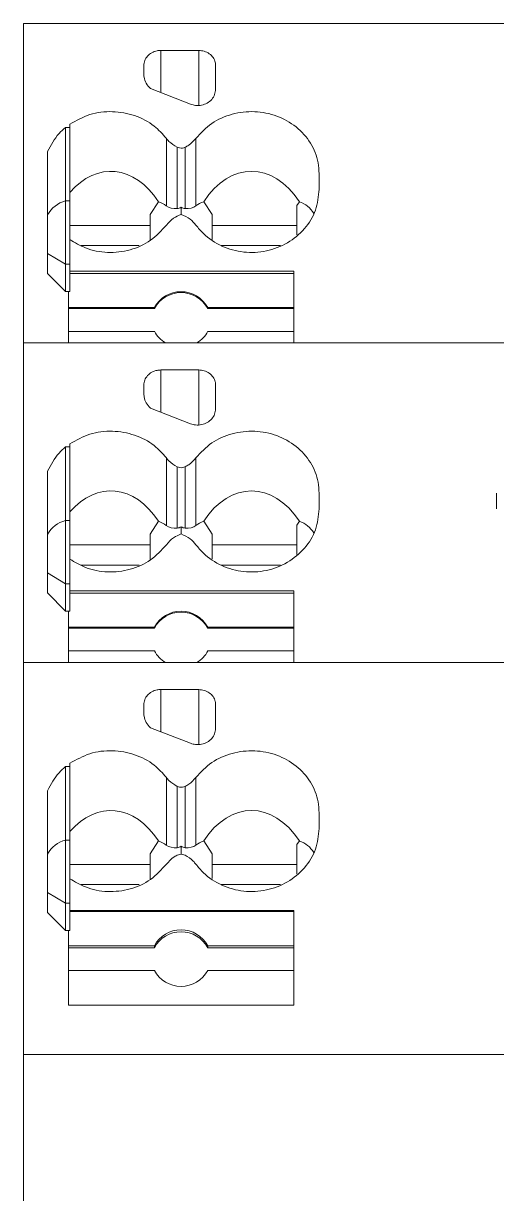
# Model space of a CAD drawing. Header units: millimetres. Extents: x 91 to 341, y 63 to 263.
# Drawn here: x 139.23 to 147.63, y 208.37 to 229.14 of the extents above; entities that cross this region are included whole.
import ezdxf

# ---------------------------------------------------------------- set-up
doc = ezdxf.new("R2010")
doc.units = ezdxf.units.MM

msp = doc.modelspace()

# ---------------------------------------------------------------- linework, layer by layer
at = {"color": 7, "linetype": 'Continuous', "lineweight": 15}
for p, q in [((160.927, 229.14), (139.227, 229.14)), ((139.227, 229.14), (139.227, 223.469)), ((142.339, 228.661), (141.666, 228.661)), ((141.365, 228.391), (141.365, 228.251)), ((142.64, 227.972), (142.64, 228.391)), ((142.195, 227.707), (141.481, 227.983)), ((140.052, 227.295), (139.977, 227.295)), ((139.977, 227.295), (139.977, 225.989)), ((140.052, 227.295), (140.052, 227.351)), ((140.052, 226.045), (140.052, 227.295)), ((141.765, 227.1), (141.765, 225.901)), ((142.29, 225.901), (142.29, 227.1)), ((139.656, 224.704), (139.656, 226.865)), ((141.956, 225.853), (141.956, 226.943)), ((142.098, 226.943), (142.098, 225.853)), ((144.477, 226.195), (144.477, 226.472)), ((139.977, 225.989), (140.052, 225.989)), ((139.977, 225.989), (139.977, 224.867)), ((140.052, 225.901), (140.052, 226.045)), ((141.626, 225.975), (141.477, 225.747)), ((142.429, 225.975), (142.577, 225.747)), ((144.082, 225.908), (144.126, 225.975)), ((140.052, 225.304), (140.052, 225.901)), ((141.477, 225.288), (141.477, 225.747)), ((142.027, 225.879), (142.027, 225.75)), ((142.577, 225.306), (142.577, 225.747)), ((144.082, 225.908), (144.082, 225.387)), ((141.477, 225.556), (140.052, 225.556)), ((142.577, 225.556), (144.082, 225.556)), ((140.052, 224.741), (140.052, 225.304)), ((141.285, 225.199), (140.251, 225.199)), ((143.789, 225.199), (142.738, 225.199)), ((139.656, 225.058), (139.977, 224.867)), ((139.977, 224.867), (140.052, 224.867)), ((140.052, 224.741), (144.027, 224.741)), ((140.052, 224.702), (140.052, 224.741)), ((144.027, 224.741), (144.027, 223.469)), ((139.977, 224.382), (139.656, 224.704)), ((140.052, 224.702), (140.052, 224.382)), ((140.052, 224.702), (144.027, 224.702)), ((139.977, 224.382), (140.027, 224.382)), ((140.027, 223.469), (140.027, 224.382)), ((140.027, 224.382), (140.052, 224.382)), ((140.027, 224.096), (141.554, 224.096)), ((141.554, 224.079), (141.554, 224.096)), ((142.501, 224.096), (142.501, 224.079)), ((142.501, 224.096), (144.027, 224.096)), ((140.027, 224.079), (141.554, 224.079)), ((142.501, 224.079), (144.027, 224.079)), ((141.554, 223.675), (140.027, 223.675)), ((144.027, 223.675), (142.501, 223.675)), ((160.927, 223.469), (139.227, 223.469)), ((139.227, 223.469), (139.227, 217.798)), ((142.339, 222.99), (141.666, 222.99)), ((141.365, 222.72), (141.365, 222.58)), ((142.64, 222.301), (142.64, 222.72)), ((142.195, 222.036), (141.481, 222.312)), ((140.052, 221.624), (139.977, 221.624)), ((139.977, 221.624), (139.977, 220.318)), ((140.052, 221.624), (140.052, 221.68)), ((140.052, 220.374), (140.052, 221.624)), ((141.765, 221.429), (141.765, 220.23)), ((142.29, 220.23), (142.29, 221.429)), ((139.656, 219.033), (139.656, 221.194)), ((141.956, 220.182), (141.956, 221.272)), ((142.098, 221.272), (142.098, 220.182)), ((144.477, 220.524), (144.477, 220.801)), ((147.627, 220.524), (147.627, 220.801)), ((140.052, 220.23), (140.052, 220.374)), ((139.977, 220.318), (140.052, 220.318)), ((139.977, 220.318), (139.977, 219.196)), ((140.052, 219.633), (140.052, 220.23)), ((141.626, 220.304), (141.477, 220.076)), ((142.027, 220.208), (142.027, 220.079)), ((142.429, 220.304), (142.577, 220.076)), ((144.082, 220.237), (144.126, 220.304)), ((144.082, 220.237), (144.082, 219.716)), ((141.477, 219.617), (141.477, 220.076)), ((142.577, 219.635), (142.577, 220.076)), ((141.477, 219.885), (140.052, 219.885)), ((142.577, 219.885), (144.082, 219.885)), ((140.052, 219.07), (140.052, 219.633)), ((141.285, 219.528), (140.251, 219.528)), ((143.789, 219.528), (142.738, 219.528)), ((139.656, 219.387), (139.977, 219.196)), ((139.977, 219.196), (140.052, 219.196)), ((139.977, 218.711), (139.656, 219.033)), ((140.052, 219.07), (144.027, 219.07)), ((140.052, 219.07), (140.052, 219.031)), ((140.052, 218.711), (140.052, 219.031)), ((140.052, 219.031), (144.027, 219.031)), ((144.027, 219.07), (144.027, 217.798)), ((139.977, 218.711), (140.027, 218.711)), ((140.027, 217.798), (140.027, 218.711)), ((140.052, 218.711), (140.027, 218.711)), ((140.027, 218.425), (141.554, 218.425)), ((140.027, 218.408), (141.554, 218.408)), ((141.554, 218.408), (141.554, 218.425)), ((142.501, 218.425), (142.501, 218.408)), ((142.501, 218.425), (144.027, 218.425)), ((142.501, 218.408), (144.027, 218.408)), ((141.554, 218.004), (140.027, 218.004)), ((144.027, 218.004), (142.501, 218.004)), ((160.927, 217.798), (139.227, 217.798)), ((139.227, 217.798), (139.227, 210.839)), ((142.339, 217.318), (141.666, 217.318)), ((141.365, 217.049), (141.365, 216.908)), ((142.64, 216.63), (142.64, 217.049)), ((142.195, 216.364), (141.481, 216.641)), ((140.052, 215.952), (140.052, 216.009)), ((140.052, 215.952), (139.977, 215.952)), ((139.977, 215.952), (139.977, 214.647)), ((140.052, 214.703), (140.052, 215.952)), ((141.765, 215.758), (141.765, 214.558)), ((141.956, 214.511), (141.956, 215.6)), ((142.098, 215.6), (142.098, 214.511)), ((142.29, 214.558), (142.29, 215.758)), ((139.656, 213.362), (139.656, 215.523)), ((144.477, 214.852), (144.477, 215.13)), ((139.977, 214.647), (140.052, 214.647)), ((139.977, 214.647), (139.977, 213.524)), ((140.052, 214.558), (140.052, 214.703)), ((140.052, 213.961), (140.052, 214.558)), ((141.626, 214.633), (141.477, 214.405)), ((142.027, 214.536), (142.027, 214.392)), ((142.429, 214.633), (142.577, 214.405)), ((144.082, 214.566), (144.126, 214.633)), ((144.082, 214.566), (144.082, 214.045)), ((141.477, 213.945), (141.477, 214.405)), ((142.577, 213.964), (142.577, 214.405)), ((141.477, 214.213), (140.052, 214.213)), ((142.577, 214.213), (144.082, 214.213)), ((140.052, 213.398), (140.052, 213.961)), ((139.656, 213.715), (139.977, 213.524)), ((141.285, 213.856), (140.251, 213.856)), ((143.789, 213.856), (142.738, 213.856)), ((139.977, 213.524), (140.052, 213.524)), ((139.977, 213.04), (139.656, 213.362)), ((140.052, 213.398), (144.027, 213.398)), ((140.052, 213.398), (140.052, 213.377)), ((140.052, 213.04), (140.052, 213.377)), ((140.052, 213.377), (144.027, 213.377)), ((144.027, 213.398), (144.027, 213.377)), ((144.027, 212.771), (144.027, 213.377)), ((139.977, 213.04), (140.027, 213.04)), ((140.027, 213.04), (140.027, 212.771)), ((140.027, 213.04), (140.027, 213.04)), ((140.052, 213.04), (140.027, 213.04)), ((140.027, 212.771), (140.028, 212.736)), ((140.027, 212.771), (141.554, 212.771)), ((140.028, 212.736), (140.028, 212.332)), ((140.028, 212.736), (141.554, 212.736)), ((141.554, 212.736), (141.554, 212.771)), ((142.501, 212.771), (142.501, 212.736)), ((142.501, 212.771), (144.027, 212.771)), ((142.501, 212.736), (144.027, 212.736)), ((144.027, 212.736), (144.027, 212.771)), ((144.027, 212.332), (144.027, 212.736)), ((140.028, 212.332), (140.028, 211.717)), ((141.554, 212.332), (140.028, 212.332)), ((144.027, 212.332), (142.501, 212.332)), ((144.027, 212.332), (144.027, 211.717)), ((144.027, 211.717), (140.027, 211.717)), ((139.227, 210.839), (160.927, 210.839)), ((139.227, 210.839), (139.227, 206.289))]:
    msp.add_line(p, q, dxfattribs=at)
at = {"color": 1, "linetype": 'Continuous', "lineweight": 15}
for p, q in [((141.666, 228.661), (141.666, 227.912)), ((142.339, 227.688), (142.339, 228.661)), ((141.666, 222.99), (141.666, 222.241)), ((142.339, 222.017), (142.339, 222.99)), ((141.666, 217.318), (141.666, 216.569)), ((142.339, 216.345), (142.339, 217.318))]:
    msp.add_line(p, q, dxfattribs=at)
at = {"color": 7, "linetype": 'Continuous', "lineweight": 15}
for centre, radius, start, end in [((142.027, 223.842), 0.537, 28.1734, 151.8266), ((142.027, 223.825), 0.537, 28.1734, 151.8266), ((142.006, 223.907), 0.508, 207.1347, 239.4565), ((142.049, 223.907), 0.508, 300.5435, 332.8653), ((142.027, 218.171), 0.537, 28.1734, 151.8266), ((142.027, 218.154), 0.537, 28.1734, 151.8266), ((142.006, 218.236), 0.508, 207.1361, 239.5701), ((142.049, 218.236), 0.508, 300.4299, 332.8639), ((142.027, 212.517), 0.537, 28.1734, 151.8266), ((142.027, 212.483), 0.537, 28.1734, 151.8266), ((142.027, 212.586), 0.537, 208.1734, 331.8266)]:
    msp.add_arc(centre, radius, start, end, dxfattribs=at)
for centre, major_axis, ratio, start_param, end_param in [((140.777, 224.675), (0, 1.839), 0.652704, 5.497787, 6.931905), ((143.277, 224.675), (0, 1.839), 0.652704, 5.497787, 7.068583), ((140.777, 224.675), (-0.999, 1.216), 0.546075, 6.028583, 6.506592), ((140.777, 224.675), (0.999, 1.216), 0.546075, 0.018367, 0.198932), ((143.277, 224.675), (-0.999, 1.216), 0.546075, 6.084254, 6.264818), ((143.277, 224.675), (0.999, 1.216), 0.546075, 6.096157, 6.482117), ((142.217, 226.463), (0.458, 0.557), 0.546075, 3.15996, 3.632253), ((142.027, 226.02), (0.125, 0.152), 0.546075, 3.632253, 4.125923), ((142.027, 226.02), (-0.125, 0.152), 0.546075, 2.157264, 2.650931), ((141.838, 226.463), (-0.458, 0.557), 0.546075, 2.650931, 3.123225), ((140.777, 219.004), (0, 1.839), 0.652704, 5.497787, 6.931905), ((143.277, 219.004), (0, 1.839), 0.652704, 5.497787, 7.068583), ((140.777, 219.004), (-0.999, 1.216), 0.546075, 6.028583, 6.506592), ((140.777, 219.004), (0.999, 1.216), 0.546075, 0.018367, 0.198932), ((142.217, 220.792), (0.458, 0.557), 0.546075, 3.15996, 3.632253), ((142.027, 220.349), (0.125, 0.152), 0.546075, 3.632253, 4.125923), ((142.027, 220.349), (-0.125, 0.152), 0.546075, 2.157264, 2.650931), ((141.838, 220.792), (-0.458, 0.557), 0.546075, 2.650931, 3.123225), ((143.277, 219.004), (-0.999, 1.216), 0.546075, 6.084254, 6.264818), ((143.277, 219.004), (0.999, 1.216), 0.546075, 6.096157, 6.482117), ((140.777, 213.332), (0, 1.839), 0.652704, 5.497787, 6.931905), ((143.277, 213.332), (0, 1.839), 0.652704, 5.497787, 7.068583), ((140.777, 213.332), (-0.999, 1.216), 0.546075, 6.028583, 6.506592), ((140.777, 213.332), (0.999, 1.216), 0.546075, 0.018367, 0.198932), ((142.217, 215.12), (0.458, 0.557), 0.546075, 3.15996, 3.632253), ((142.027, 214.677), (0.125, 0.152), 0.546075, 3.632253, 4.125923), ((142.027, 214.677), (-0.125, 0.152), 0.546075, 2.157264, 2.650931), ((141.838, 215.12), (-0.458, 0.557), 0.546075, 2.650931, 3.123225), ((143.277, 213.332), (-0.999, 1.216), 0.546075, 6.084254, 6.264818), ((143.277, 213.332), (0.999, 1.216), 0.546075, 6.096143, 6.482117), ((143.967, 201.811), (0.021, 34.573), 0.00164, 5.002958, 5.054144), ((140.088, 201.811), (-0.021, 34.573), 0.00164, 1.240027, 1.280227)]:
    msp.add_ellipse(centre, major_axis=major_axis, ratio=ratio, start_param=start_param, end_param=end_param, dxfattribs=at)
for points, knots in [([(141.365, 228.391), (141.368, 228.422), (141.375, 228.482), (141.427, 228.563), (141.503, 228.624), (141.588, 228.656), (141.644, 228.659), (141.666, 228.661)], [0, 0, 0, 0, 0.214728, 0.429455, 0.644187, 0.85889, 1, 1, 1, 1]), ([(142.339, 228.661), (142.373, 228.658), (142.44, 228.652), (142.531, 228.605), (142.599, 228.537), (142.635, 228.461), (142.638, 228.411), (142.64, 228.391)], [0, 0, 0, 0, 0.214637, 0.429273, 0.643941, 0.858655, 1, 1, 1, 1]), ([(141.481, 227.983), (141.454, 228.013), (141.4, 228.073), (141.369, 228.17), (141.366, 228.229), (141.365, 228.251)], [0, 0, 0, 0, 0.3916046, 0.7809016, 1, 1, 1, 1]), ([(142.64, 227.972), (142.636, 227.94), (142.629, 227.875), (142.574, 227.788), (142.493, 227.722), (142.392, 227.685), (142.288, 227.679), (142.224, 227.698), (142.195, 227.707)], [0, 0, 0, 0, 0.1707445, 0.3414888, 0.5122371, 0.682989, 0.8537372, 1, 1, 1, 1]), ([(140.052, 227.351), (140.168, 227.416), (140.398, 227.545), (140.809, 227.593), (141.208, 227.522), (141.544, 227.349), (141.697, 227.177), (141.765, 227.1)], [0, 0, 0, 0, 0.208494, 0.417003, 0.625162, 0.83335, 1, 1, 1, 1]), ([(142.29, 227.1), (142.378, 227.195), (142.553, 227.385), (142.928, 227.547), (143.333, 227.594), (143.734, 227.514), (144.083, 227.318), (144.341, 227.027), (144.463, 226.728), (144.474, 226.538), (144.477, 226.472)], [0, 0, 0, 0, 0.133018, 0.266046, 0.398803, 0.531257, 0.663753, 0.796597, 0.92977, 1, 1, 1, 1]), ([(139.656, 226.865), (139.715, 226.978), (139.799, 227.138), (139.937, 227.259), (139.977, 227.295)], [0, 0, 0, 0, 0.705854, 1, 1, 1, 1]), ([(141.956, 226.943), (141.904, 226.974), (141.831, 227.018), (141.779, 227.082), (141.765, 227.1)], [0, 0, 0, 0, 0.71312, 1, 1, 1, 1]), ([(142.29, 227.1), (142.251, 227.056), (142.195, 226.995), (142.12, 226.954), (142.098, 226.943)], [0, 0, 0, 0, 0.713124, 1, 1, 1, 1]), ([(142.098, 226.943), (142.083, 226.937), (142.052, 226.925), (142.001, 226.926), (141.971, 226.937), (141.956, 226.943)], [0, 0, 0, 0, 0.34108, 0.682167, 1, 1, 1, 1]), ([(144.477, 226.195), (144.464, 226.07), (144.438, 225.819), (144.231, 225.484), (143.926, 225.229), (143.546, 225.082), (143.136, 225.061), (142.743, 225.17), (142.458, 225.357), (142.333, 225.508), (142.29, 225.56)], [0, 0, 0, 0, 0.132957, 0.265916, 0.398822, 0.531739, 0.664679, 0.797624, 0.930568, 1, 1, 1, 1]), ([(141.765, 225.56), (141.804, 225.605), (141.877, 225.687), (141.981, 225.73), (142.027, 225.75)], [0, 0, 0, 0, 0.54899, 1, 1, 1, 1]), ([(142.027, 225.75), (142.084, 225.725), (142.187, 225.68), (142.258, 225.597), (142.29, 225.56)], [0, 0, 0, 0, 0.548958, 1, 1, 1, 1]), ([(141.765, 225.56), (141.677, 225.463), (141.502, 225.27), (141.127, 225.103), (140.722, 225.056), (140.345, 225.128), (140.142, 225.25), (140.052, 225.304)], [0, 0, 0, 0, 0.208833, 0.417664, 0.626521, 0.835393, 1, 1, 1, 1]), ([(139.977, 224.867), (139.977, 224.813), (139.977, 224.681), (139.977, 224.516), (139.977, 224.432), (139.977, 224.382)], [0, 0, 0, 0, 0.2231086, 0.5437832, 1, 1, 1, 1]), ([(141.365, 222.72), (141.368, 222.751), (141.375, 222.811), (141.427, 222.892), (141.503, 222.953), (141.588, 222.985), (141.644, 222.988), (141.666, 222.99)], [0, 0, 0, 0, 0.214728, 0.429455, 0.644187, 0.85889, 1, 1, 1, 1]), ([(142.339, 222.99), (142.373, 222.987), (142.44, 222.981), (142.531, 222.934), (142.599, 222.866), (142.635, 222.79), (142.638, 222.74), (142.64, 222.72)], [0, 0, 0, 0, 0.2146372, 0.4292734, 0.6439405, 0.8586554, 1, 1, 1, 1]), ([(141.481, 222.312), (141.454, 222.342), (141.401, 222.4), (141.37, 222.497), (141.366, 222.557), (141.365, 222.58)], [0, 0, 0, 0, 0.383615, 0.765078, 1, 1, 1, 1]), ([(142.64, 222.301), (142.636, 222.269), (142.629, 222.204), (142.574, 222.117), (142.493, 222.051), (142.392, 222.014), (142.288, 222.008), (142.224, 222.027), (142.195, 222.036)], [0, 0, 0, 0, 0.170744, 0.341489, 0.512237, 0.682989, 0.853737, 1, 1, 1, 1]), ([(140.052, 221.68), (140.168, 221.745), (140.398, 221.874), (140.809, 221.922), (141.208, 221.851), (141.544, 221.678), (141.697, 221.506), (141.765, 221.429)], [0, 0, 0, 0, 0.2084935, 0.4170033, 0.6251623, 0.83335, 1, 1, 1, 1]), ([(142.29, 221.429), (142.378, 221.524), (142.553, 221.714), (142.928, 221.876), (143.333, 221.923), (143.734, 221.843), (144.083, 221.647), (144.341, 221.356), (144.463, 221.057), (144.474, 220.867), (144.477, 220.801)], [0, 0, 0, 0, 0.133018, 0.266046, 0.398803, 0.531257, 0.663753, 0.796597, 0.92977, 1, 1, 1, 1]), ([(139.656, 221.194), (139.715, 221.307), (139.799, 221.467), (139.937, 221.588), (139.977, 221.624)], [0, 0, 0, 0, 0.705854, 1, 1, 1, 1]), ([(141.956, 221.272), (141.904, 221.303), (141.831, 221.347), (141.779, 221.411), (141.765, 221.429)], [0, 0, 0, 0, 0.71312, 1, 1, 1, 1]), ([(142.29, 221.429), (142.251, 221.385), (142.195, 221.324), (142.12, 221.283), (142.098, 221.272)], [0, 0, 0, 0, 0.713124, 1, 1, 1, 1]), ([(142.098, 221.272), (142.083, 221.266), (142.052, 221.254), (142.001, 221.255), (141.971, 221.266), (141.956, 221.272)], [0, 0, 0, 0, 0.34108, 0.682167, 1, 1, 1, 1]), ([(144.477, 220.524), (144.464, 220.399), (144.438, 220.148), (144.231, 219.813), (143.926, 219.558), (143.546, 219.411), (143.136, 219.39), (142.743, 219.499), (142.458, 219.686), (142.333, 219.837), (142.29, 219.889)], [0, 0, 0, 0, 0.1329566, 0.265916, 0.3988223, 0.5317388, 0.6646786, 0.7976244, 0.9305681, 1, 1, 1, 1]), ([(141.765, 219.889), (141.804, 219.934), (141.877, 220.016), (141.981, 220.059), (142.027, 220.079)], [0, 0, 0, 0, 0.54899, 1, 1, 1, 1]), ([(142.027, 220.079), (142.084, 220.054), (142.187, 220.009), (142.258, 219.926), (142.29, 219.889)], [0, 0, 0, 0, 0.548958, 1, 1, 1, 1]), ([(141.765, 219.889), (141.677, 219.792), (141.502, 219.599), (141.127, 219.432), (140.722, 219.385), (140.345, 219.457), (140.142, 219.579), (140.052, 219.633)], [0, 0, 0, 0, 0.2088326, 0.417664, 0.6265212, 0.8353927, 1, 1, 1, 1]), ([(139.977, 219.196), (139.977, 219.142), (139.977, 219.01), (139.977, 218.845), (139.977, 218.761), (139.977, 218.711)], [0, 0, 0, 0, 0.223109, 0.543783, 1, 1, 1, 1]), ([(141.365, 217.049), (141.368, 217.079), (141.375, 217.14), (141.427, 217.221), (141.503, 217.281), (141.588, 217.314), (141.644, 217.317), (141.666, 217.318)], [0, 0, 0, 0, 0.214728, 0.429455, 0.644187, 0.85889, 1, 1, 1, 1]), ([(142.339, 217.318), (142.373, 217.315), (142.44, 217.309), (142.531, 217.263), (142.599, 217.195), (142.635, 217.119), (142.638, 217.069), (142.64, 217.049)], [0, 0, 0, 0, 0.214637, 0.429274, 0.643941, 0.858656, 1, 1, 1, 1]), ([(141.481, 216.641), (141.454, 216.671), (141.4, 216.731), (141.369, 216.828), (141.366, 216.887), (141.365, 216.908)], [0, 0, 0, 0, 0.391605, 0.780902, 1, 1, 1, 1]), ([(142.64, 216.63), (142.636, 216.597), (142.629, 216.532), (142.574, 216.446), (142.493, 216.38), (142.392, 216.343), (142.288, 216.336), (142.224, 216.355), (142.195, 216.364)], [0, 0, 0, 0, 0.170744, 0.341489, 0.512237, 0.682989, 0.853737, 1, 1, 1, 1]), ([(140.052, 216.009), (140.168, 216.073), (140.398, 216.203), (140.809, 216.251), (141.208, 216.18), (141.544, 216.006), (141.697, 215.834), (141.765, 215.758)], [0, 0, 0, 0, 0.208494, 0.417004, 0.625163, 0.833351, 1, 1, 1, 1]), ([(142.29, 215.758), (142.378, 215.853), (142.553, 216.042), (142.928, 216.204), (143.333, 216.251), (143.734, 216.171), (144.083, 215.976), (144.341, 215.685), (144.463, 215.385), (144.474, 215.195), (144.477, 215.13)], [0, 0, 0, 0, 0.133018, 0.266046, 0.398803, 0.531257, 0.663754, 0.796597, 0.929771, 1, 1, 1, 1]), ([(139.656, 215.523), (139.715, 215.635), (139.799, 215.795), (139.937, 215.916), (139.977, 215.952)], [0, 0, 0, 0, 0.705854, 1, 1, 1, 1]), ([(141.956, 215.6), (141.904, 215.632), (141.831, 215.676), (141.779, 215.74), (141.765, 215.758)], [0, 0, 0, 0, 0.713121, 1, 1, 1, 1]), ([(142.098, 215.6), (142.083, 215.594), (142.052, 215.583), (142.001, 215.583), (141.971, 215.595), (141.956, 215.6)], [0, 0, 0, 0, 0.34108, 0.682168, 1, 1, 1, 1]), ([(142.29, 215.758), (142.251, 215.714), (142.195, 215.652), (142.12, 215.612), (142.098, 215.6)], [0, 0, 0, 0, 0.713124, 1, 1, 1, 1]), ([(144.477, 214.852), (144.464, 214.727), (144.438, 214.477), (144.231, 214.142), (143.926, 213.886), (143.546, 213.74), (143.136, 213.719), (142.743, 213.828), (142.458, 214.014), (142.333, 214.166), (142.29, 214.218)], [0, 0, 0, 0, 0.132957, 0.265916, 0.398822, 0.531739, 0.664678, 0.797624, 0.930568, 1, 1, 1, 1]), ([(141.765, 214.218), (141.804, 214.262), (141.86, 214.325), (141.935, 214.366), (141.956, 214.378)], [0, 0, 0, 0, 0.713541, 1, 1, 1, 1]), ([(141.956, 214.378), (141.972, 214.384), (142.003, 214.396), (142.054, 214.395), (142.084, 214.383), (142.098, 214.378)], [0, 0, 0, 0, 0.341547, 0.683094, 1, 1, 1, 1]), ([(142.098, 214.378), (142.151, 214.346), (142.224, 214.301), (142.275, 214.236), (142.29, 214.218)], [0, 0, 0, 0, 0.71354, 1, 1, 1, 1]), ([(141.765, 214.218), (141.677, 214.121), (141.502, 213.928), (141.127, 213.76), (140.722, 213.713), (140.345, 213.785), (140.142, 213.908), (140.052, 213.961)], [0, 0, 0, 0, 0.208833, 0.417664, 0.626521, 0.835393, 1, 1, 1, 1]), ([(139.977, 213.524), (139.977, 213.47), (139.977, 213.338), (139.977, 213.174), (139.977, 213.089), (139.977, 213.04)], [0, 0, 0, 0, 0.223109, 0.543783, 1, 1, 1, 1])]:
    msp.add_open_spline(points, degree=3, knots=knots, dxfattribs=at)

doc.saveas('drawing.dxf')
